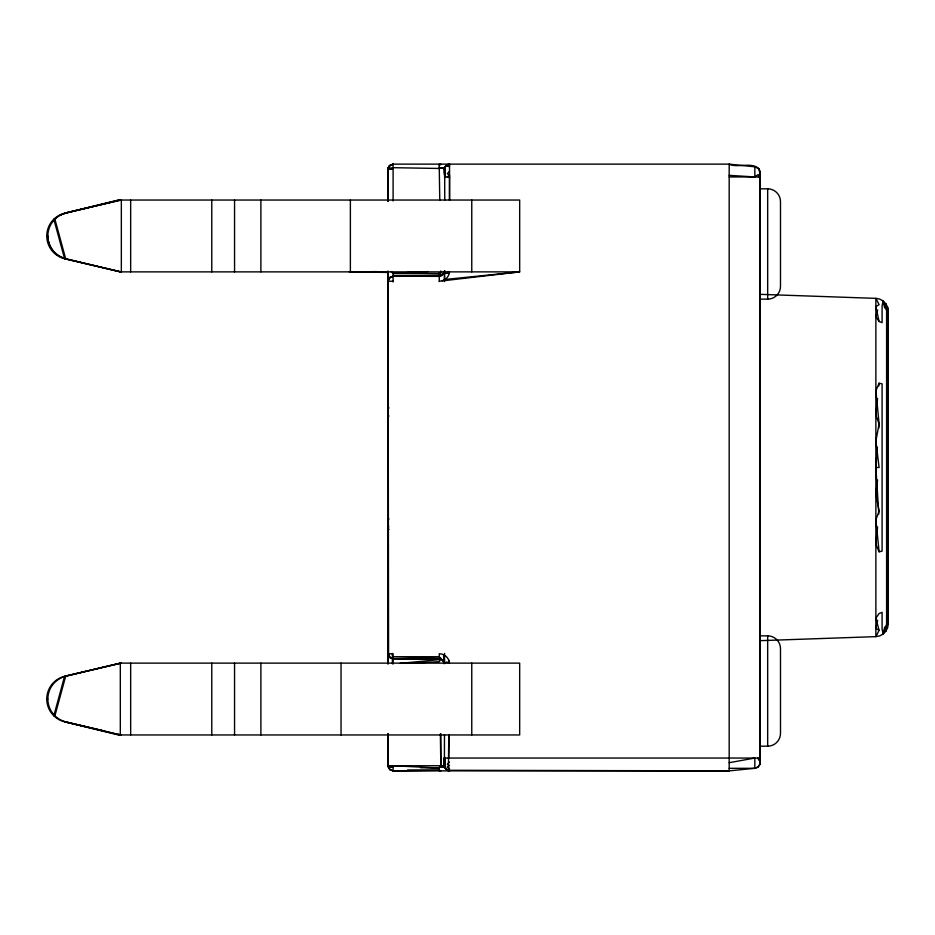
<?xml version="1.0" encoding="UTF-8"?>
<svg xmlns="http://www.w3.org/2000/svg" width="935" height="935" viewBox="0 0 935 935"><rect width="100%" height="100%" fill="white"/><g stroke="black" fill="none" stroke-linecap="round" stroke-linejoin="round"><path stroke-width="1.4" d="M388.656 408.537L387.967 405.708L388.013 271.805M388.025 200.476L388.037 168.464L390.129 165.156L393.097 164.128L729.183 164.128C736.944 168.826 757.958 159.71 759.968 172.472M444.557 281.587L444.569 271.372M444.674 177.907L444.686 167.692L446.579 165.156L449.536 164.128L449.536 200.043M444.452 280.535L444.452 271.805M444.476 174.284L444.686 167.692L439.275 168.464L393.097 167.692L390.807 169.258L387.967 169.258L387.967 201.224M449.536 200.312L449.536 176.949L444.686 176.949L443.88 167.926L439.275 167.692M387.967 733.776L387.967 765.742L390.129 769.844L393.097 770.872L729.183 770.872L754.837 768.313L757.806 767.273L759.699 764.748L759.968 176.949L729.183 176.949M759.863 761.148L759.968 682.386L759.898 763.977L758.414 766.747L754.837 768.313L729.183 768.313M388.154 201.154L388.247 167.692L388.574 169.258L393.097 168.464L390.62 167.926L388.574 169.258M444.113 663.499L444.125 654.745M444.406 760.622L444.476 734.665M449.034 770.872L447.246 770.276L729.183 770.872L729.183 164.128L754.837 166.816L758.939 168.849L759.968 171.865L759.898 758.051L444.406 758.051L444.406 765.742L447.246 770.276L449.536 770.721L448.403 769.049L448.812 734.688M887.829 508.792L887.829 426.208M448.742 758.051L449.057 734.957M887.829 387.721L887.829 329.319M887.829 605.681L887.829 547.279M759.968 252.614L759.968 171.865M757.806 758.051L758.881 760.19L759.699 758.051L759.968 745.499M759.699 758.051L759.968 746.177L767.67 746.177A12.833 12.833 0 0 0 780.491 733.344L780.491 648.68A12.833 12.833 0 0 0 767.67 635.858L759.968 635.858M449.466 177.86L449.536 174.95L447.316 173.758L449.536 171.128M759.898 758.051L759.699 764.748L759.863 763.416M878.818 514.016L875.873 467.5L877.381 447.14M878.783 428.23L879.099 423.859L875.873 390.713L879.099 383.198L882.091 383.864L882.091 551.136L879.099 551.802L875.873 544.287L877.556 526.989M877.556 398.52L875.873 415.233L879.099 423.859L875.873 441.039L879.099 467.5L875.873 467.5M878.818 385.991L879.099 383.198M759.968 640.674L875.873 636.63L879.73 635.894L883.178 634.024L885.901 631.207L886.602 624.557L886.602 310.443L885.901 303.793L883.178 300.976L879.73 299.106L875.873 298.37L759.968 294.326M877.568 480.029L875.873 493.96L879.099 511.141L875.873 519.767L879.099 551.802M445.013 176.949L444.92 168.358L444.406 169.539M877.661 310.058L875.873 316.801L879.099 321.488L882.091 322.645L882.091 305.932L883.178 300.976L884.65 307.907L885.901 303.793L887.654 307.311L888.25 311.191L888.25 623.809L887.654 627.689L885.901 631.207M390.596 276.795L388.761 278.677L388.247 281.236L387.967 653.764L388.574 656.054L388.037 281.236L389.521 277.672L393.097 276.106L439.275 276.106L440.56 275.428L440.841 270.975M887.829 580.319L888.25 578.029M444.406 270.975L443.88 273.628L444.943 270.975M879.099 321.488L875.873 306.645L879.099 304.646L875.873 298.37L875.873 636.63L879.099 630.354L875.873 618.199L879.099 613.512L882.091 612.355L882.091 629.068L883.178 634.024L884.65 627.093L885.492 629.828M877.638 620.256L875.873 628.355L879.099 630.354M393.097 281.236L387.967 281.236L388.656 278.42M388.118 663.628L387.967 529.292L388.656 526.463M53.821 715.813L64.585 676.297L120.311 663.125L519.673 663.125L519.673 734.957L118.348 734.957L64.585 721.785A23.422 23.398 -90 0 1 64.585 676.297L121.34 663.125M54.896 715.813L65.66 676.297L120.311 663.125L120.311 734.957L64.585 721.785L104.638 731.006M444.067 663.032L443.377 661.057L440.841 659.163L439.275 661.723L406.082 663.371M387.967 281.236L388.761 278.677L393.097 276.106L440.56 275.428L393.097 275.381M444.406 169.258L445.446 166.29L449.536 164.128L447.246 164.724L445.013 166.968L444.534 172.531M883.178 634.024L886.602 624.557M439.275 276.106L442.243 275.077L443.868 272.003M388.037 168.464L388.808 167.926L390.807 169.258L388.037 168.464L389.521 165.682L391.286 164.817M758.414 176.949L759.489 175.067M420.516 767.74L439.275 768.032L440.841 765.742L440.841 733.776M442.243 275.077L444.137 272.541L441.928 275.58L439.275 276.386L393.097 276.106M449.536 762.013L447.316 764.211L449.536 765.59L447.316 766.758L449.536 768.43M439.275 165.682L440.888 164.128M447.316 176.949L449.536 174.95M448.403 769.049L447.316 769.949L449.536 770.721M449.361 662.12A10.262 10.262 0 0 0 439.275 653.764L439.275 656.721L440.782 658.404L440.081 658.965L393.097 658.614L390.596 658.205L388.761 656.323L387.967 653.764L393.097 653.764L393.097 664.025M729.183 175.348L754.837 176.949L758.075 174.588L759.863 176.949L759.968 188.823L767.67 188.823A12.833 12.833 0 0 1 780.491 201.656L780.491 286.32A12.833 12.833 0 0 1 767.67 299.142L759.968 299.142M449.536 164.747L447.316 166.278L449.536 166.57M393.097 164.128L388.995 166.29L387.967 169.258L389.521 165.682L393.097 164.128L393.097 200.955M442.278 280.792L445.013 279.483L519.673 271.875L519.673 200.043L118.348 200.043L64.585 213.215A23.422 23.398 -90 0 0 64.585 258.703L120.311 271.875L519.673 271.875L439.275 281.236M449.536 164.128L445.972 165.682L444.476 168.464L443.88 167.926M391.929 766.186L388.247 767.308L388.2 733.73M59.875 215.482A23.422 23.398 90 0 1 65.66 213.215L119.423 200.043M120.311 200.043L64.585 213.215L121.34 200.043L121.34 271.875L64.585 258.703L53.821 219.187M439.766 200.23L439.275 168.464L441.928 167.926M388.995 169.258L393.097 168.464M447.246 164.724L449.536 164.279L447.316 165.051L449.536 165.518M729.183 762.703L754.837 758.051L754.837 767.81M400.192 663.347L439.941 659.572M391.122 271.746L393.097 273.277L427.821 271.606M512.485 272.027L515.36 271.968M449.536 770.253L449.536 770.872L445.972 769.318L444.406 765.742L387.967 765.742L389.521 769.318L393.097 770.872L439.275 770.276L440.888 770.872M376.992 271.618L349.304 271.875L388.422 272.459M46.75 235.959L47.825 235.959A23.422 23.398 90 0 0 65.66 258.703L120.311 271.875M388.995 415.97L387.967 415.97L387.967 270.975M388.995 519.03L387.967 519.03L387.967 664.025M387.967 529.292L388.995 529.292M439.275 656.721L393.097 656.721L440.782 658.404M46.75 699.041L47.825 699.041M393.097 273.277L440.432 273.546M407.531 769.984L439.275 770.276M443.459 273.289L449.256 273.382L447.713 271.781M439.275 768.032L393.097 765.742L393.097 770.872M118.558 734.302L121.34 734.957M120.311 734.957L65.66 721.785A23.422 23.398 -90 0 1 65.66 676.297M449.536 770.872L446.579 769.844L444.686 767.308L444.674 757.093M449.501 663.125L446.708 662.027L444.335 663.219L443.47 661.255M444.113 662.775L443.026 660.274L440.081 658.965L440.841 659.163L393.097 658.894L388.656 656.58L387.967 653.764L390.596 658.205M390.807 765.742L393.097 767.308L389.591 767.074L387.967 765.742L390.129 769.844M758.414 168.253L759.489 169.901M387.967 765.742L388.808 767.074M444.406 765.297L444.92 766.642L444.581 761.09M443.026 660.274L443.95 662.775M883.178 300.976L886.602 310.443M387.967 405.708L388.656 407.683M445.446 768.71L444.406 765.742L443.88 767.074L439.275 767.308L439.275 770.872M759.489 171.783L759.968 174.202M444.406 765.111L444.92 767.635M888.25 623.809L887.654 307.311M759.489 170.626L759.968 173.185M887.829 354.681L888.25 356.971M448.788 660.168L449.022 663.125M440.362 733.963L440.841 765.742L444.686 767.308L444.686 758.051M759.863 176.949L759.968 189.501M392.349 653.413L392.419 663.628M444.686 176.949L444.744 200.102M443.634 654.745L443.658 663.499M444.92 169.936L444.92 177.264M444.557 653.413L444.569 663.628M767.67 188.823L767.67 299.142M767.67 635.858L767.67 746.177M754.837 166.687L754.837 176.949M471.766 200.043L471.766 271.875M471.766 663.125L471.766 734.957M439.275 164.128L439.275 168.464M439.275 272.833L439.275 281.587M393.097 273.254L393.097 281.984M350.38 200.043L350.38 271.875M341.041 663.125L341.041 734.957M260.888 200.043L260.888 271.875M260.888 663.125L260.888 734.957M234.556 200.043L234.556 271.875M234.556 663.125L234.556 734.957M211.777 200.043L211.777 271.875M211.777 663.125L211.777 734.957M130.666 200.043L130.666 271.875M130.666 663.125L130.666 734.957M449.501 271.875A10.262 10.262 0 0 1 443.693 280.243M65.66 213.215A23.422 23.398 -90 0 0 65.66 258.703L54.896 219.187A23.422 23.398 90 0 1 56.451 217.808M443.891 758.32L443.88 767.074L443.856 758.32"/></g></svg>
